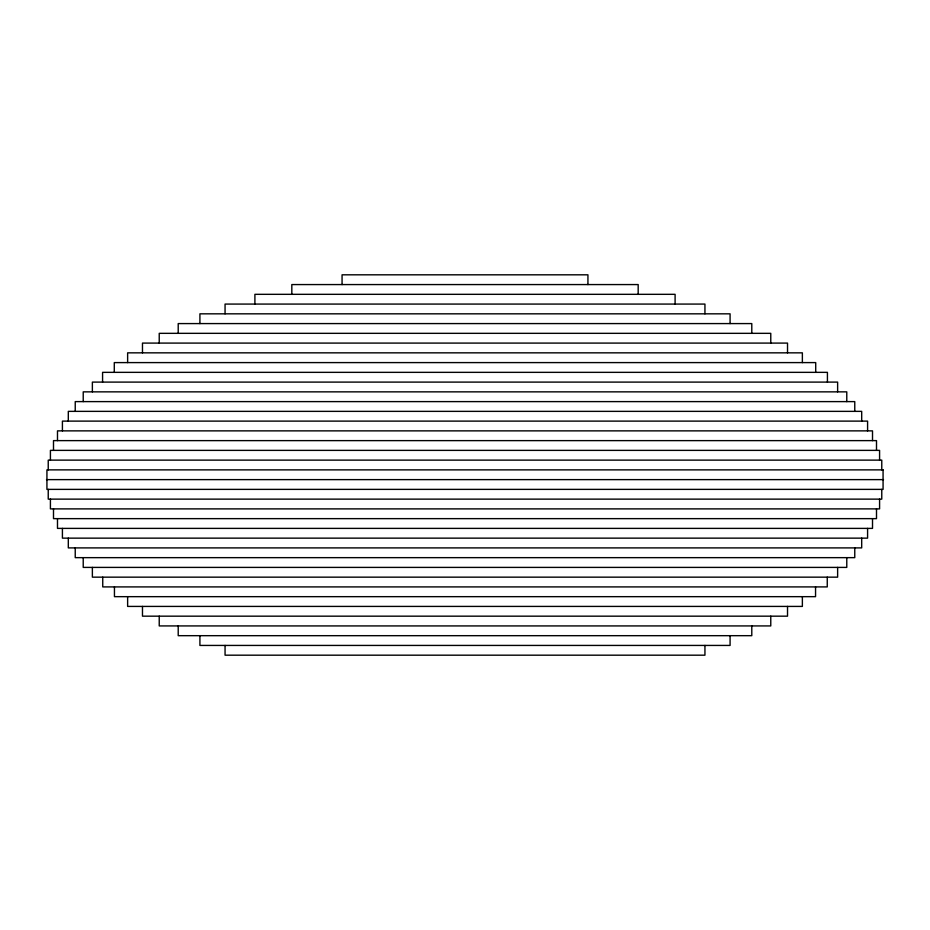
<?xml version="1.0" encoding="UTF-8"?>
<svg xmlns="http://www.w3.org/2000/svg" width="930" height="930" viewBox="0 0 930 930"><rect width="100%" height="100%" fill="white"/><g stroke="black" fill="none" stroke-linecap="round" stroke-linejoin="round"><path stroke-width="1.4" d="M46.5 479.624L883.5 479.624M881.768 469.871L881.768 460.129L48.232 460.129L48.232 469.871M881.768 489.378L881.768 499.131L48.232 499.131L48.232 489.378M879.582 460.129L879.582 450.376L50.418 450.376L50.418 460.129M879.582 499.131L879.582 508.884L50.418 508.884L50.418 499.131M876.502 450.376L876.502 440.622L53.498 440.622L53.498 450.376M876.502 508.884L876.502 518.638L53.498 518.638L53.498 508.884M872.514 440.622L872.514 430.869L57.486 430.869L57.486 440.622M872.514 518.638L872.514 528.391L57.486 528.391L57.486 518.638M867.585 430.869L867.585 421.116L62.415 421.116L62.415 430.869M867.585 528.391L867.585 538.145L62.415 538.145L62.415 528.391M861.692 421.116L861.692 411.362L68.309 411.362L68.309 421.116M861.692 538.145L861.692 547.898L68.309 547.898L68.309 538.145M854.763 411.362L854.763 401.609L75.237 401.609L75.237 411.362M854.763 547.898L854.763 557.651L75.237 557.651L75.237 547.898M846.777 401.609L846.777 391.856L83.223 391.856L83.223 401.609M846.777 557.651L846.777 567.405L83.223 567.405L83.223 557.651M837.628 391.856L837.628 382.102L92.372 382.102L92.372 391.856M837.628 567.405L837.628 577.158L92.372 577.158L92.372 567.405M827.421 382.102L827.421 372.349L102.579 372.349L102.579 382.102M827.258 577.158L827.258 586.911L102.742 586.911L102.742 577.158M815.715 372.349L815.715 362.595L114.285 362.595L114.285 372.349M815.552 586.911L815.552 596.665L114.448 596.665L114.448 586.911M802.369 362.595L802.369 352.842L127.631 352.842L127.631 362.595M802.369 596.665L802.369 606.418L127.631 606.418L127.631 596.665M787.524 352.842L787.524 343.089L142.476 343.089L142.476 352.842M787.524 606.418L787.524 616.172L142.476 616.172L142.476 606.418M770.772 343.089L770.772 333.335L159.228 333.335L159.228 343.089M770.772 616.172L770.772 625.925L159.228 625.925L159.228 616.172M751.789 333.335L751.789 323.582L178.211 323.582L178.211 333.335M751.789 625.925L751.789 635.678L178.211 635.678L178.211 625.925M730.085 323.582L730.085 313.829L199.915 313.829L199.915 323.582M730.085 635.678L730.085 645.432L199.915 645.432L199.915 635.678M704.94 313.829L704.94 304.075L225.06 304.075L225.06 313.829M704.94 645.432L704.94 655.185L225.06 655.185L225.06 645.432M675.099 304.075L675.099 294.322L254.901 294.322L254.901 304.075M638.178 294.322L638.178 284.568L291.822 284.568L291.822 294.322M587.934 284.568L587.934 274.815L342.066 274.815L342.066 284.568M883.07 469.871L46.93 469.871L46.93 489.378L883.07 489.378L883.07 469.871"/></g></svg>
